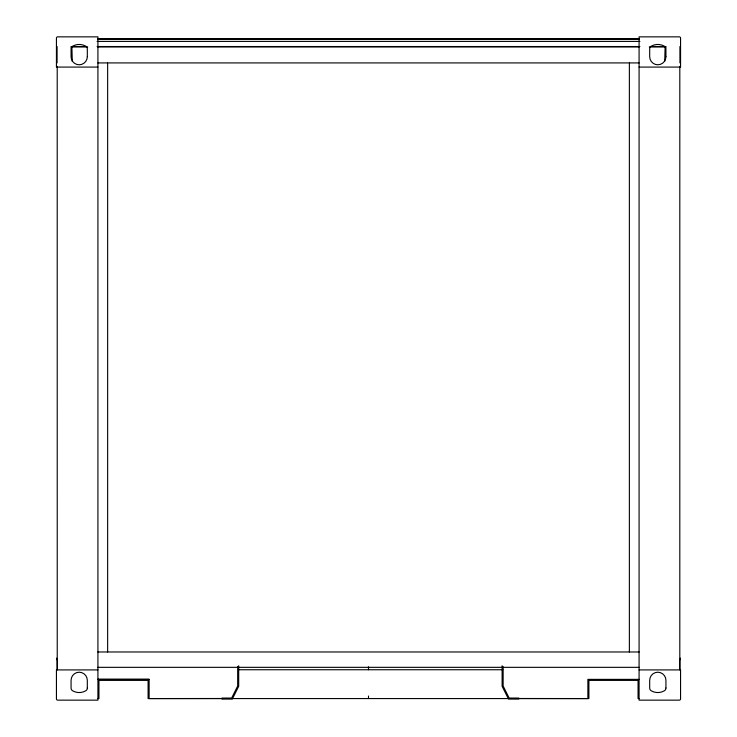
<?xml version="1.0" encoding="UTF-8"?>
<svg xmlns="http://www.w3.org/2000/svg" width="737" height="737" viewBox="0 0 737 737"><rect width="100%" height="100%" fill="white"/><g stroke="black" fill="none" stroke-linecap="round" stroke-linejoin="round"><path stroke-width="1.11" d="M665.115 46.91L664.728 61.447M679.929 62.921L679.929 46.532M97.92 38.766L639.08 38.766M97.91 39.153L639.08 39.153M97.091 41.41L639.909 41.41M71.83 46.532L86.579 46.532M97.091 46.532L639.909 46.532M650.43 46.532L665.179 46.532M70.697 46.91L87.712 46.91M97.92 46.91L639.08 46.91M649.297 46.91L666.312 46.91M97.92 62.921L107.501 62.921M629.509 62.921L639.08 62.921M97.92 67.085L56.436 67.085L56.436 38.131A1.281 1.281 0 0 1 57.716 36.85L97.92 36.85L97.92 700.15L57.716 700.15A1.281 1.281 0 0 1 56.436 698.869L56.436 669.915L97.92 669.915M639.08 67.085L680.564 67.085L680.564 38.131A1.281 1.281 0 0 0 679.284 36.85L639.08 36.85L639.08 700.15L679.284 700.15A1.281 1.281 0 0 0 680.564 698.869L680.564 669.915L639.08 669.915M97.92 651.978L639.136 651.978M97.92 667.335L237.673 667.335M237.894 667.335L502.606 667.335M503.141 667.335L639.08 667.335M238.825 669.749L502.763 669.749M97.92 679.293L149.123 679.293L149.123 698.565L222.058 698.501M97.92 679.367L149.123 679.367M639.08 679.367L587.877 679.367L587.877 698.565L518.756 698.501M97.92 698.565L98.942 698.565L98.942 680.389L148.1 680.389L148.1 698.565L222.629 698.565M231.814 698.565L508.631 698.565M518.968 698.565L588.9 698.565L588.9 680.389L638.058 680.389L638.058 698.565L639.08 698.565M71.894 46.91L72.281 61.447M57.081 62.921L57.081 46.532M57.21 659.191L57.237 669.915L57.21 66.367M679.79 659.191L679.809 669.915L679.809 66.367M680.306 658.123L680.306 659.679M629.37 651.978L629.37 62.921L107.639 62.921L107.639 651.978M503.141 666.626L503.141 686.036L509.156 698.059L518.756 698.059L518.756 699.081L508.521 699.081L502.118 686.285L502.118 665.751M368.5 666.801L368.5 669.749M368.5 696.004L368.5 698.565M238.696 665.751L238.696 686.285L232.293 699.081L222.058 699.081L222.058 698.059L231.658 698.059L237.673 686.036L237.673 666.626M56.694 658.123L56.694 659.679M665.935 56.657L665.935 48.992A3.252 3.252 0 0 0 664.313 46.173A13.008 13.008 0 0 0 651.305 46.173A3.252 3.252 0 0 0 649.684 48.992L649.684 56.657A8.125 8.125 0 0 0 657.809 64.782A8.125 8.125 0 0 0 665.935 56.657M665.935 688.008L665.935 680.343A8.125 8.125 0 0 0 657.809 672.218A8.125 8.125 0 0 0 649.684 680.343L649.684 688.008A3.252 3.252 0 0 0 651.305 690.827A13.008 13.008 0 0 0 664.313 690.827A3.252 3.252 0 0 0 665.935 688.008M87.316 56.657L87.316 48.992A3.252 3.252 0 0 0 85.695 46.173A13.008 13.008 0 0 0 72.687 46.173A3.252 3.252 0 0 0 71.065 48.992L71.065 56.657A8.125 8.125 0 0 0 79.191 64.782A8.125 8.125 0 0 0 87.316 56.657M87.316 688.008L87.316 680.343A8.125 8.125 0 0 0 79.191 672.218A8.125 8.125 0 0 0 71.065 680.343L71.065 688.008A3.252 3.252 0 0 0 72.687 690.827A13.008 13.008 0 0 0 85.695 690.827A3.252 3.252 0 0 0 87.316 688.008"/></g></svg>
